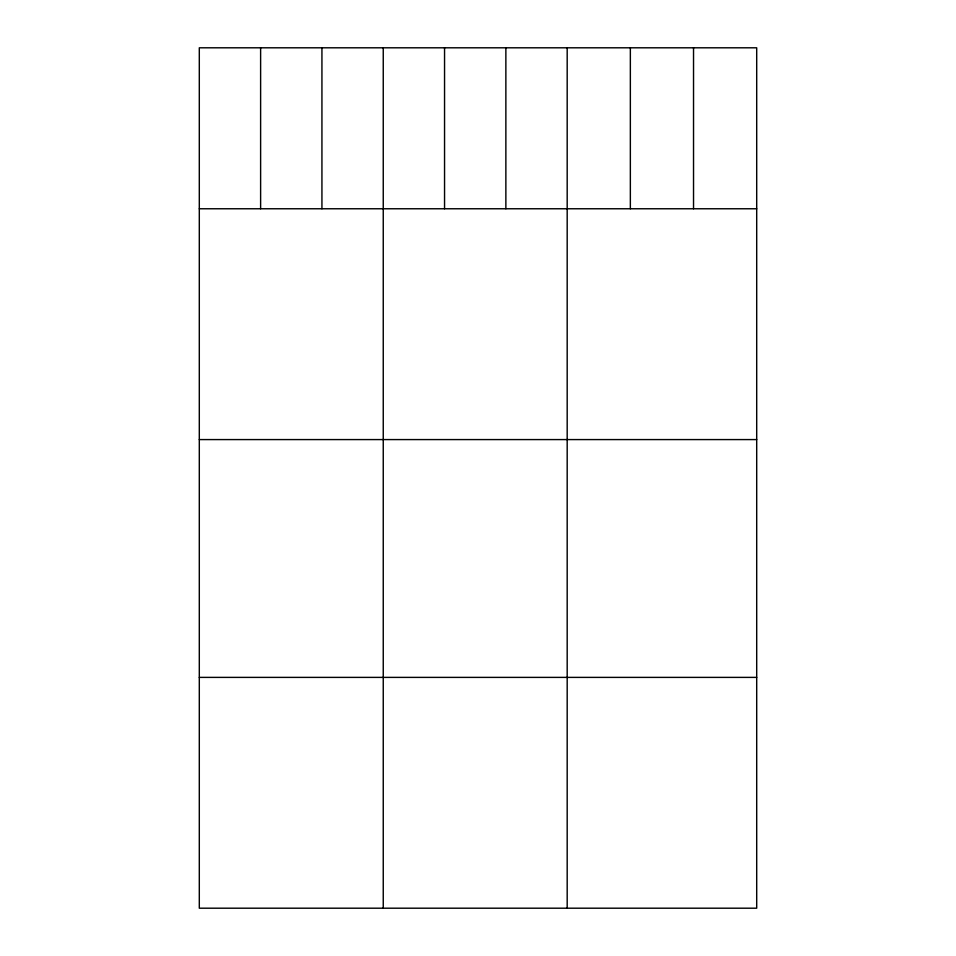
<?xml version="1.0" encoding="UTF-8"?>
<svg xmlns="http://www.w3.org/2000/svg" width="956" height="956" viewBox="0 0 956 956"><rect width="100%" height="100%" fill="white"/><g stroke="black" fill="none" stroke-linecap="round" stroke-linejoin="round"><path stroke-width="1.43" d="M756.698 208.767L756.698 908.2L199.302 908.2L199.302 47.8L756.698 47.8L756.698 208.767L199.302 208.767M199.302 439.581L756.698 439.581M199.302 677.386L756.698 677.386M693.53 47.8L693.53 208.767M630.351 47.8L630.351 208.767M567.183 47.8L567.183 908.2M505.867 47.8L505.867 208.767M444.552 47.8L444.552 208.767M383.248 47.8L383.248 908.2M321.933 47.8L321.933 208.767M260.618 47.8L260.618 208.767"/></g></svg>
